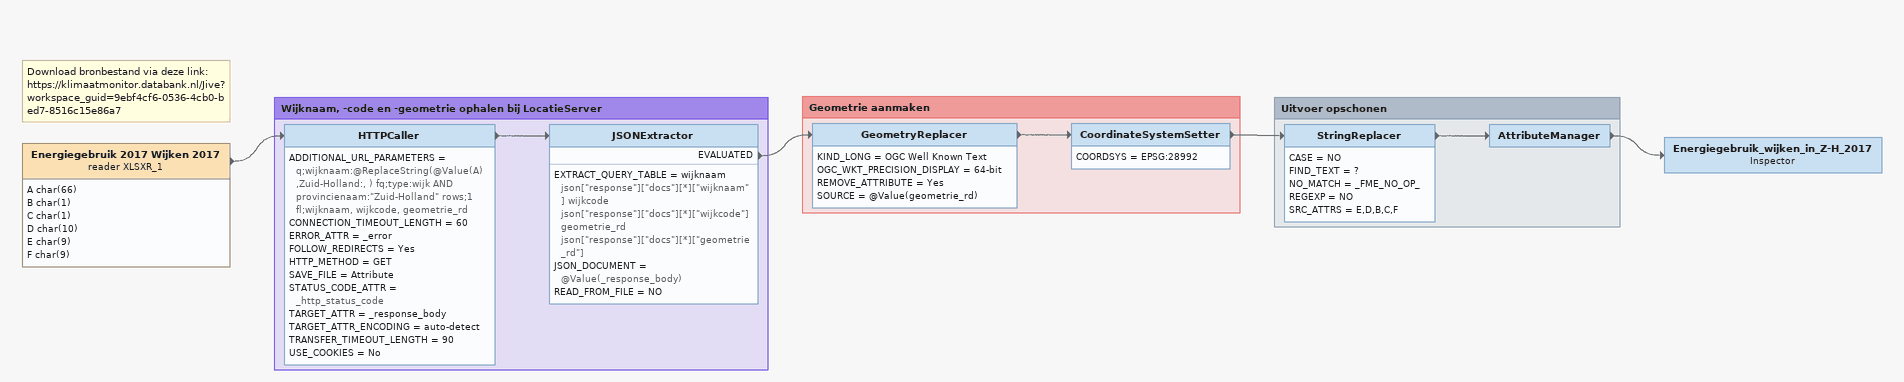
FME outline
Note: Download bronbestand via deze link: / https://klimaatmonitor.databank.nl/Jive?workspace_guid=9ebf4cf6-0536-4cb0-bed7-8516c15e86a7
Energiegebruik 2017 Wijken 2017 (reader XLSXR_1)
    attributes: A char(66), B char(1), C char(1), D char(10), E char(9), F char(9)
    -> HTTPCaller
Energiegebruik_wijken_in_Z-H_2017: Inspector

Bookmark: Wijknaam, -code en -geometrie ophalen bij LocatieServer
HTTPCaller
    ADDITIONAL_URL_PARAMETERS = q;wijknaam:@ReplaceString(@Value(A) ,Zuid-Holland:, ) fq;type:wijk AND provincienaam:"Zuid-Holland" rows;1 fl;wijknaam, wijkcode, geometrie_rd
    CONNECTION_TIMEOUT_LENGTH = 60
    ERROR_ATTR = _error
    FOLLOW_REDIRECTS = Yes
    HTTP_METHOD = GET
    SAVE_FILE = Attribute
    STATUS_CODE_ATTR = _http_status_code
    TARGET_ATTR = _response_body
    TARGET_ATTR_ENCODING = auto-detect
    TRANSFER_TIMEOUT_LENGTH = 90
    USE_COOKIES = No
    -> JSONExtractor
JSONExtractor
    EXTRACT_QUERY_TABLE = wijknaam json["response"]["docs"][*]["wijknaam"] wijkcode json["response"]["docs"][*]["wijkcode"] geometrie_rd json["response"]["docs"][*]["geometrie_rd"]
    JSON_DOCUMENT = @Value(_response_body)
    READ_FROM_FILE = NO
    EVALUATED -> GeometryReplacer

Bookmark: Geometrie aanmaken
GeometryReplacer
    KIND_LONG = OGC Well Known Text
    OGC_WKT_PRECISION_DISPLAY = 64-bit
    REMOVE_ATTRIBUTE = Yes
    SOURCE = @Value(geometrie_rd)
    -> CoordinateSystemSetter
CoordinateSystemSetter
    COORDSYS = EPSG:28992
    -> StringReplacer

Bookmark: Uitvoer opschonen
StringReplacer
    CASE = NO
    FIND_TEXT = ?
    NO_MATCH = _FME_NO_OP_
    REGEXP = NO
    SRC_ATTRS = E,D,B,C,F
    -> AttributeManager
AttributeManager
    -> Energiegebruik_wijken_in_Z-H_2017
